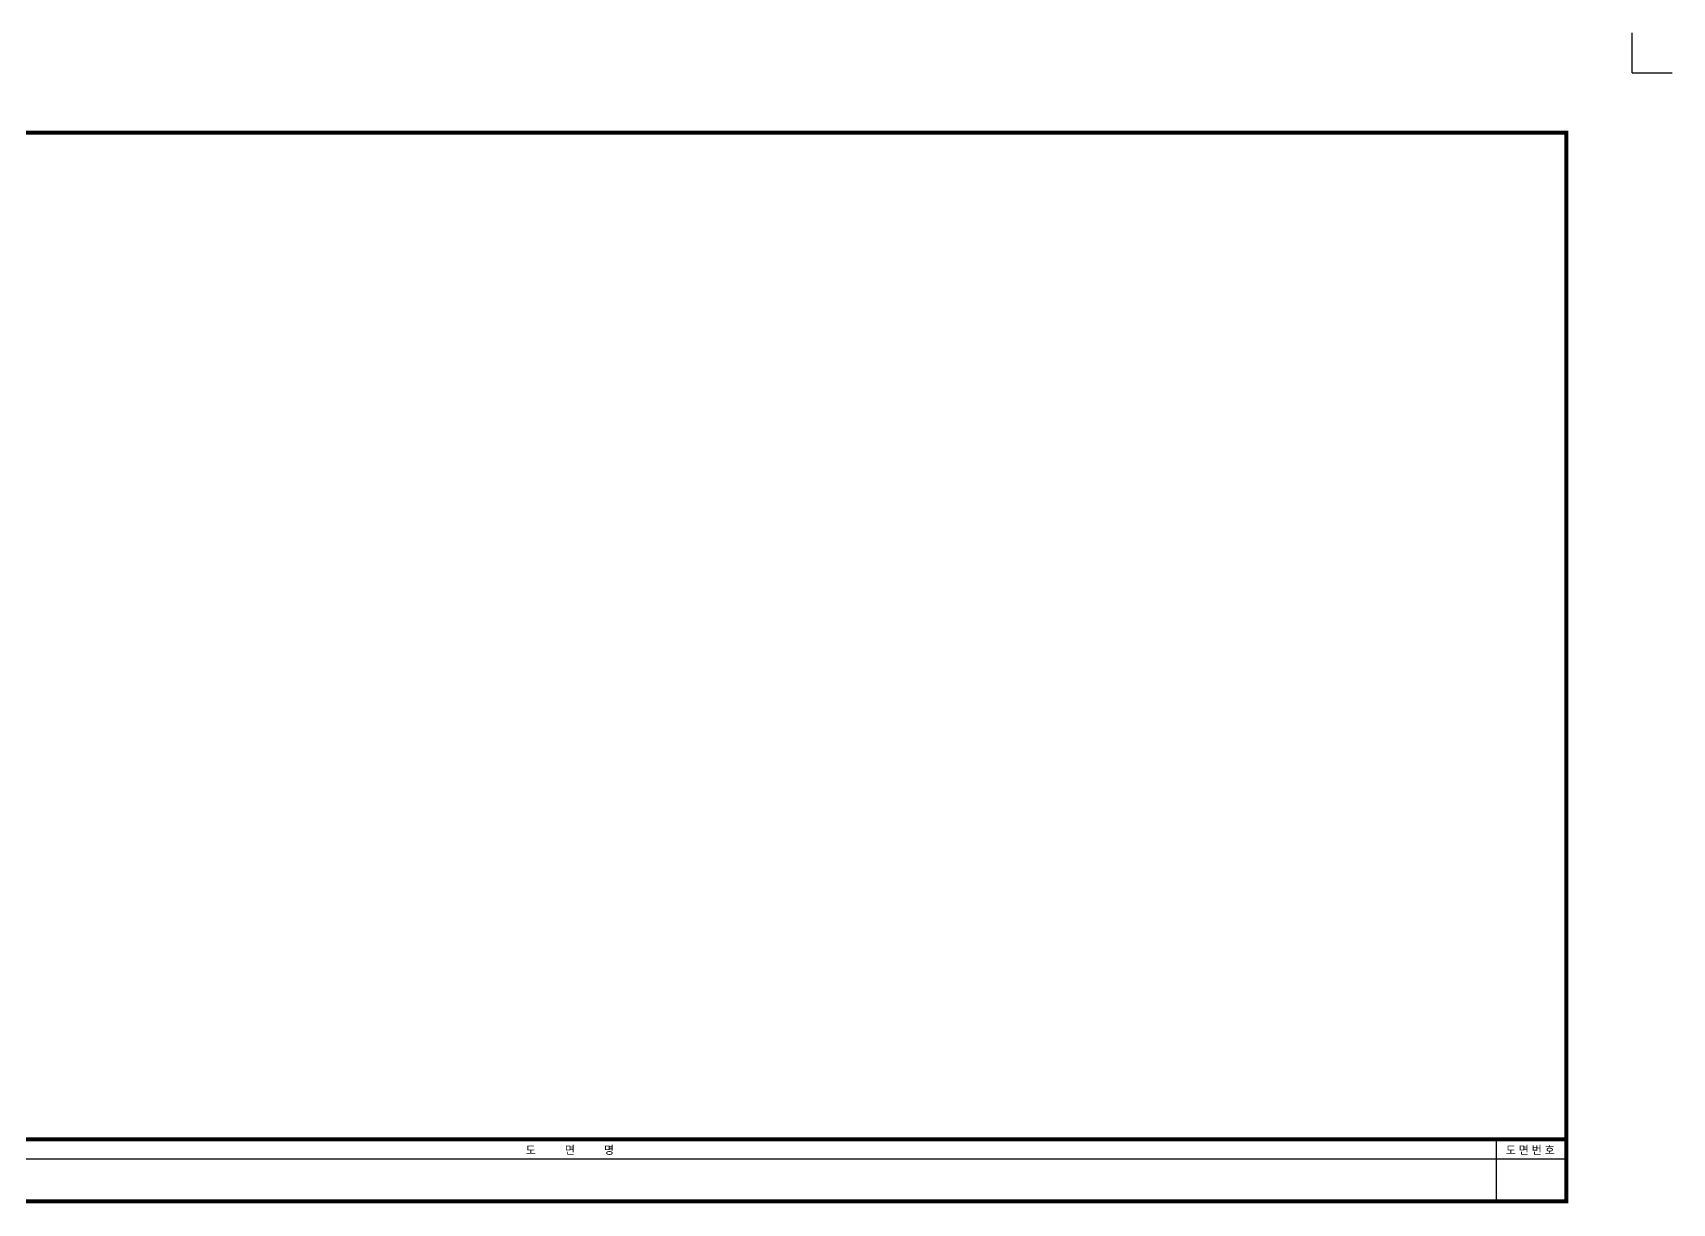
# Model space of a CAD drawing. Extents: x -20 to 1619, y -20 to 614.
# Drawn here: x 800 to 1619, y 29 to 614 of the extents above; entities that cross this region are included whole.
import ezdxf
from ezdxf.enums import TextEntityAlignment as Align

# ---------------------------------------------------------------- set-up
doc = ezdxf.new("R2010")
doc.units = 0
doc.header["$LTSCALE"] = 500
doc.header["$MEASUREMENT"] = 0
doc.layers.get('0').update_dxf_attribs({"linetype": 'CONTINUOUS'})
doc.layers.add('NOPRINT', color=7, linetype='CONTINUOUS')
doc.styles.add('STYLE2', font='H2HDRM.TTF')

# ---------------------------------------------------------------- blocks, each defined once
blk = doc.blocks.new('$PP')
at = {"layer": 'NOPRINT'}
for q in [(-20, 0), (0, -20)]:
    blk.add_line((0, 0), q, dxfattribs=at)

msp = doc.modelspace()

# ---------------------------------------------------------------- linework, layer by layer
for p, q in [((1531, 61), (1531, 30)), ((1566, 51), (50, 51))]:
    msp.add_line(p, q)
at = {"const_width": 2}
msp.add_lwpolyline([(50, 30), (1566, 30), (1566, 564), (50, 564)], close=True, dxfattribs=at)
msp.add_lwpolyline([(1566, 61), (50, 61)], dxfattribs=at)

# ---------------------------------------------------------------- block references
at = {"rotation": 180}
msp.add_blockref('$PP', (1599, 594), dxfattribs=at)

# ---------------------------------------------------------------- texts
at = {"style": 'STYLE2'}
for s, p in [('도          면          명', (1068, 53.57)), ('도 면 번 호', (1548.07, 53.57))]:
    msp.add_text(s, height=4, dxfattribs=at).set_placement(p, align=Align.CENTER)

doc.saveas('drawing.dxf')
